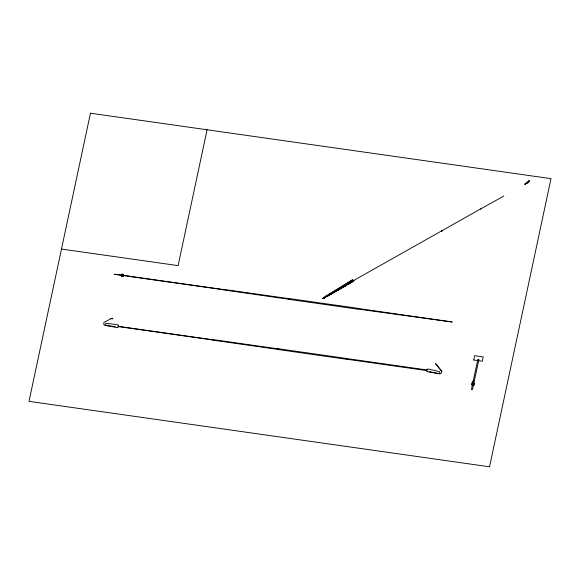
<?xml version="1.0" encoding="UTF-8"?>
<svg xmlns="http://www.w3.org/2000/svg" width="580" height="580" viewBox="0 0 580 580"><rect width="100%" height="100%" fill="white"/><g stroke="black" fill="none" stroke-linecap="round" stroke-linejoin="round"><path stroke-width="0.87" d="M352.734 281.227A3.168 2.885 -13.5 0 1 353.147 281.148L353.517 281.227L353.162 281.496A4.241 3.864 -13.5 0 1 352.459 281.771L323.401 298.446L325.104 297.069M442.779 230.746L442.569 230.644A2.001 1.82 -13.5 0 0 441.648 230.862L441.409 231.05M114.195 274.253L121.14 274.956M110.352 318.485L112.991 318.906M129.144 276.196L223.438 289.529M207.082 129.775L178.111 265.625L61.487 249.052M473.737 360.013L474.658 355.7L483.212 356.918L482.313 361.231L478.623 360.709M471.373 389.738L477.884 359.223L478.921 359.346L472.432 389.767M442.627 230.789L442.46 230.695A1.522 1.385 -13.5 0 0 442.185 230.724A1.566 1.428 -13.5 0 0 441.706 230.883M326.555 296.634L326.678 296.51A7.852 7.148 -13.5 0 1 327.142 296.162L327.656 295.8M325.561 296.844L325.728 296.677A8.78 7.989 -13.5 0 1 326.149 296.365M528.315 182.12L524.885 184.165L528.518 181.634M528.431 182.018L528.677 181.641L528.279 182.004M529.214 181.554L529.533 181.112A2.385 2.168 -13.5 0 0 528.612 181.032L527.923 181.438M528.322 181.112L528.423 181.221A2.385 2.175 -13.5 0 0 529.344 181.301M524.878 184.165L525.074 184.121A2.965 2.697 -13.5 0 1 525.262 183.962L527.162 182.939L525.473 183.787M525.045 184.15L525.059 184.135A3.437 3.132 -13.5 0 1 525.328 183.903L525.306 183.918M323.502 298.272L324.169 298.142M529.612 181.228L529.38 181.228A1.254 1.138 -13.5 0 1 529.054 181.264A0.95 0.863 -13.5 0 1 528.518 181.163L528.605 181.09A1.262 1.145 -13.5 0 1 528.902 181.069A0.95 0.863 -13.5 0 1 529.438 181.17L529.417 181.214M323.734 298.069L325.938 296.793M527.967 182.265L525.734 183.483M527.517 182.693L527.162 182.939M324.002 297.859L324.147 297.75A26.535 24.142 -13.5 0 1 324.691 297.359M325.119 297.054L325.837 296.568M327.671 295.793L353.829 280.713L353.133 281.003M351.603 281.931L345.535 285.614M352.277 281.894L351.879 282.156M326.38 296.206L352.756 279.698L325.641 296.242A32.349 29.435 -13.5 0 0 322.538 298.439M351.458 282.438L351.009 282.721M349.885 283.431L349.254 283.816M330.955 293.741L331.296 293.545L330.303 293.755M330.092 293.871L352.205 281.199A3.712 3.378 -13.5 0 1 352.937 280.858L353.778 280.705M328.171 295.466L346.209 285.483L327.294 296.315A9.302 8.468 -13.5 0 1 326.808 296.568L326.83 296.554A9.005 8.193 -13.5 0 0 327.308 296.308L327.845 296.003L327.156 296.148A7.866 7.156 -13.5 0 0 326.7 296.489L325.598 296.858M353.068 280.843L480.298 209.09A1.153 1.044 -13.5 0 1 480.914 208.945L481.103 209.018M480.61 208.974L503.817 196.069M112.274 318.058L104.226 322.248A2.284 2.081 -13.5 0 0 104.799 325.322L116.971 327.475A1.508 1.377 -13.5 0 0 117.624 324.814L106.742 323.364A1.109 1.008 -13.5 0 0 105.357 324.155A1.109 1.008 -13.5 0 0 106.227 325.351L115.246 326.815M323.451 298.439L322.386 298.664M323.64 298.149L324.503 297.968M325.641 296.242L326.649 296.025M348.196 284.099L349.058 283.932M352.205 281.199L353.053 281.046M288.796 298.627L223.488 289.348L223.365 289.913L288.673 299.222M357.751 308.4L452.255 322.009L357.613 309.038M121.546 275.014L123.359 275.275M123.765 275.333L129.151 276.094M114.354 274.296L121.068 275.254M121.474 275.312L123.308 275.572M123.714 275.63L223.394 289.746M473.744 360.013L477.601 360.564M278.088 348.834L212.78 339.554L212.657 340.119L277.965 349.428M347.043 358.599L426.858 369.938A1.515 1.377 -13.5 0 1 428.265 369.039L438.908 371.447A1.109 1.008 -13.5 0 1 439.792 372.635A1.109 1.008 -13.5 0 1 438.4 373.433L429.454 371.678M118.392 326.344L212.73 339.75M118.349 326.562L212.686 339.967M346.905 359.238L426.728 370.576A1.515 1.377 -13.5 0 0 427.561 371.686L439.712 373.897A2.284 2.081 -13.5 0 0 441.75 371.287L435.536 363.566L441.742 371.287M473.309 380.661L474.338 380.806M427.083 371.352A1.515 1.377 -13.5 0 1 426.742 370.526L426.865 369.938A1.515 1.377 -13.5 0 1 427.547 369.228M118.19 325.235A1.515 1.377 -13.5 0 1 117.573 327.33M473.867 383.025A1.472 1.341 -13.5 0 1 473.454 385.483M472.309 385.366A1.472 1.341 -13.5 0 1 472.722 382.901M473.802 383.322A1.138 1.037 -13.5 0 1 473.418 385.149M472.381 385.004A1.138 1.037 -13.5 0 1 472.772 383.17M529.17 181.576A1.479 1.349 -13.5 0 1 528.112 181.468M472.113 382.089L472.888 382.111L472.12 382.053M90.458 113.209L29 401.353L489.542 466.791L551 178.647L90.458 113.209M278.11 348.761L277.958 349.501L346.883 359.339L347.05 358.556L278.125 348.718M288.833 298.512L288.666 299.294L357.592 309.133L357.766 308.306L288.833 298.512M353.786 280.778L353.358 281.14L353.764 280.793M121.93 276.493A1.356 1.232 -13.5 0 0 123.75 275.072A1.356 1.232 -13.5 0 0 121.568 274.383A1.356 1.232 -13.5 0 0 121.93 276.493M122.046 276.131A0.95 0.863 -13.5 0 0 123.351 275.174A0.95 0.863 -13.5 0 0 121.851 274.652A0.95 0.863 -13.5 0 0 122.046 276.131"/></g></svg>
